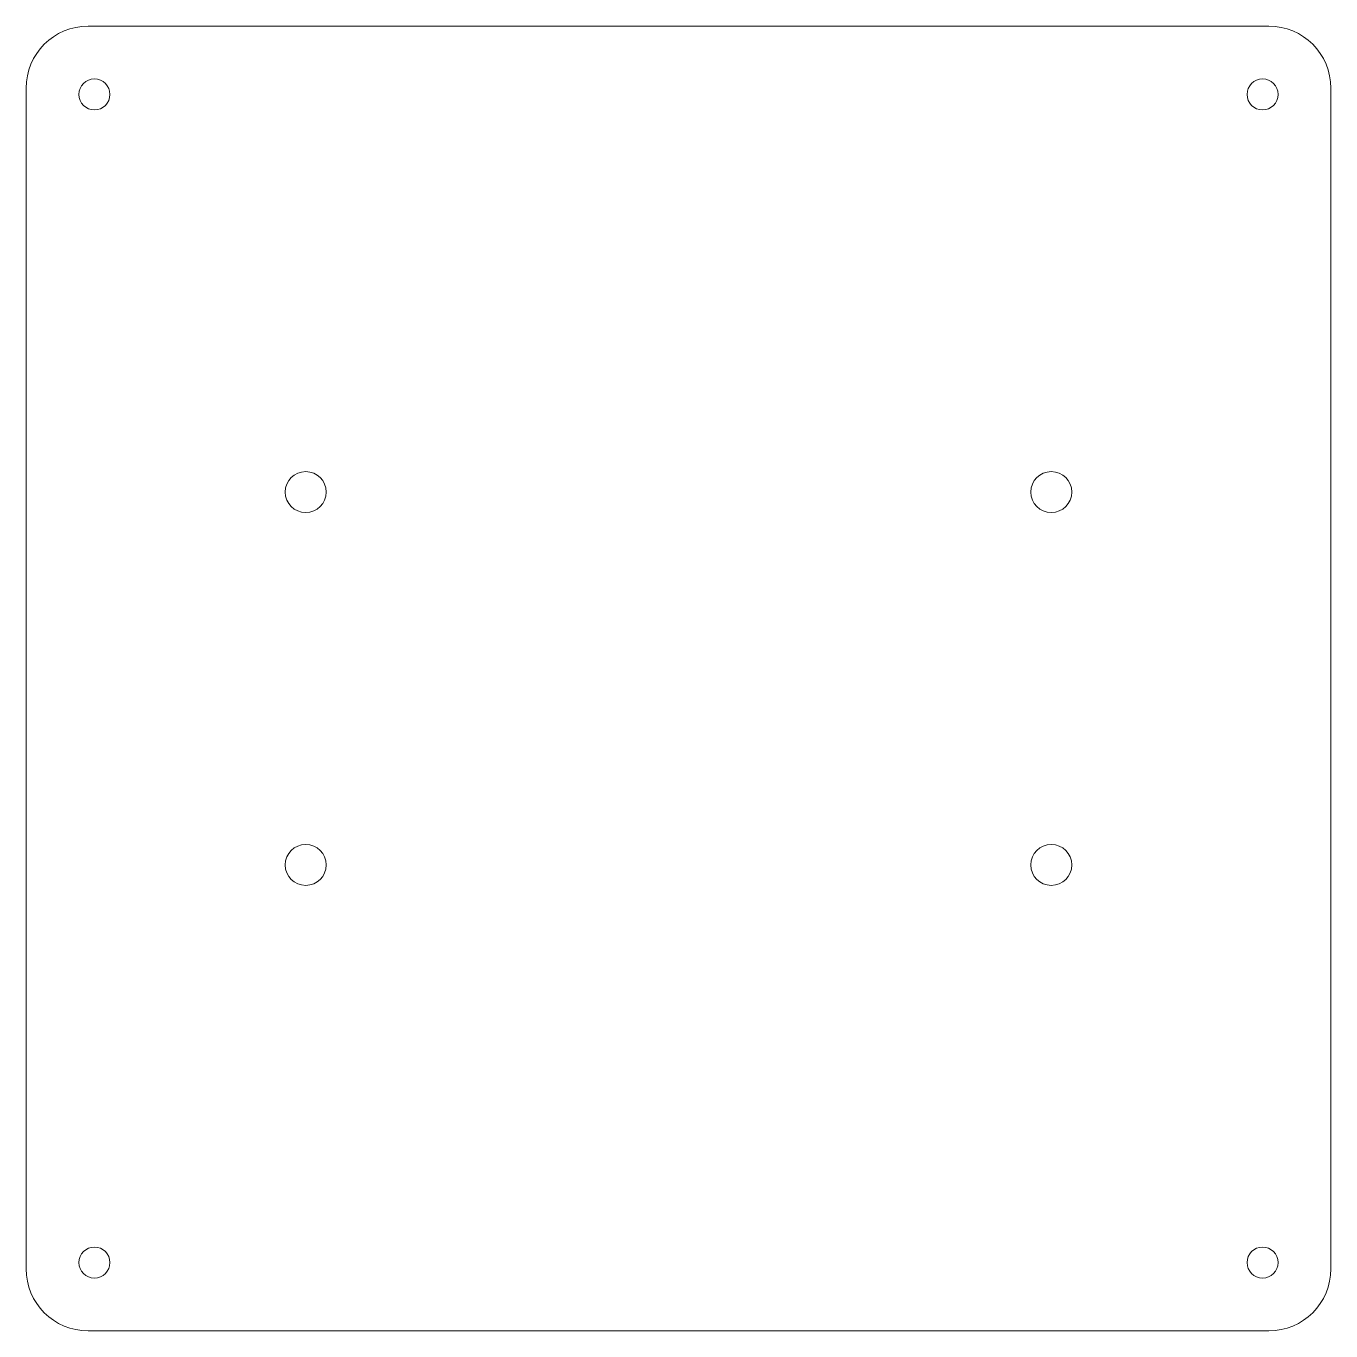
# Model space of a CAD drawing. Header units: millimetres. Extents: x 0 to 105, y 0 to 105.
import ezdxf

# ---------------------------------------------------------------- set-up
doc = ezdxf.new("R2010")
doc.units = ezdxf.units.MM

msp = doc.modelspace()

# ---------------------------------------------------------------- linework, layer by layer
at = {"color": 7, "linetype": 'Continuous', "lineweight": 15}
for p, q in [((100, 105), (5, 105)), ((0, 100), (0, 5)), ((105, 5), (105, 100)), ((5, 0), (100, 0))]:
    msp.add_line(p, q, dxfattribs=at)
for centre, radius in [((5.5, 99.5), 1.25), ((99.5, 99.5), 1.25), ((22.5, 67.5), 1.65), ((82.5, 67.5), 1.65), ((22.5, 37.5), 1.65), ((82.5, 37.5), 1.65), ((5.5, 5.5), 1.25), ((99.5, 5.5), 1.25)]:
    msp.add_circle(centre, radius, dxfattribs=at)
for centre, start, end in [((5, 100), 90, 180), ((100, 100), 0, 90), ((5, 5), 180, 270), ((100, 5), 270, 0)]:
    msp.add_arc(centre, 5, start, end, dxfattribs=at)

doc.saveas('drawing.dxf')
